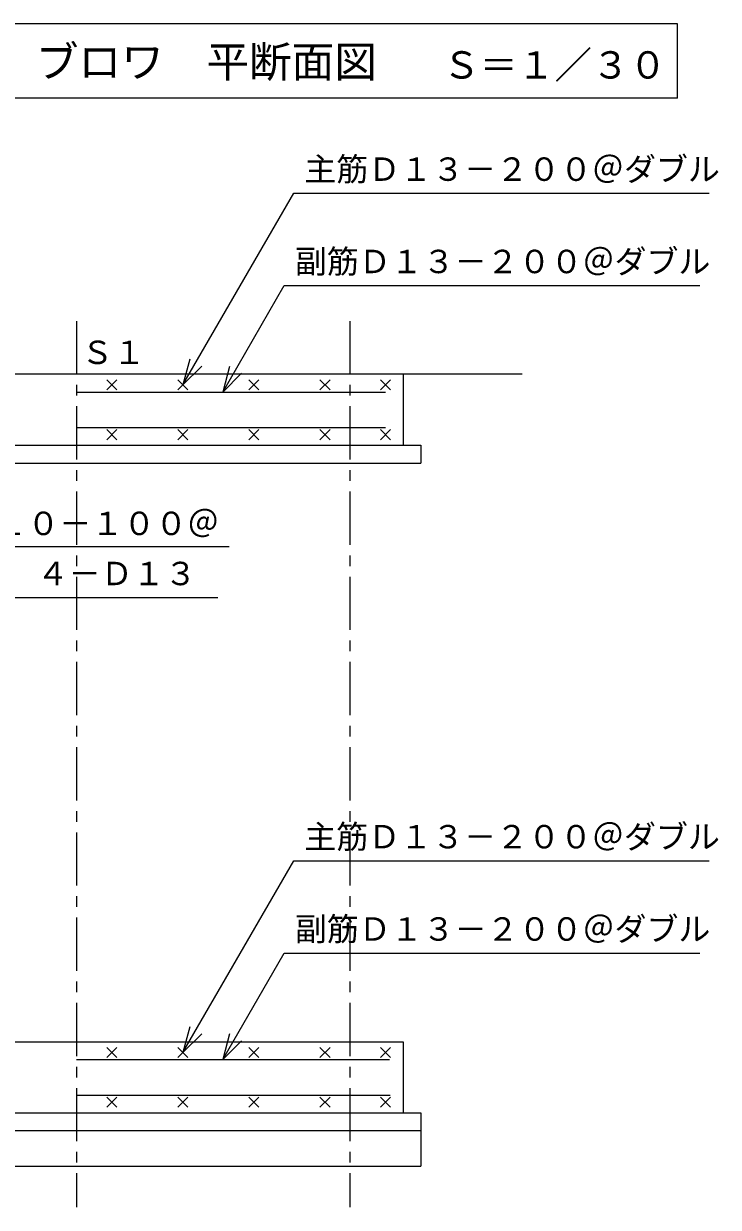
# Model space of a CAD drawing. Units: millimetres, scale not verified. Extents: x -23334 to 8910, y -6308 to 6308.
# Drawn here: x 1109 to 3065, y -417 to 2917 of the extents above; entities that cross this region are included whole.
import ezdxf
from ezdxf.enums import TextEntityAlignment as Align

# ---------------------------------------------------------------- set-up
doc = ezdxf.new("R2010")
doc.units = ezdxf.units.MM
doc.header["$LTSCALE"] = 30
doc.linetypes.add('CHAIN1', pattern=[8, 5, -1, 1, -1])
for name, color, linetype, lineweight in [('0-D_07', 7, 'Continuous', 25), ('0-E_製作', 5, 'Continuous', 25), ('0-F_08', 2, 'Continuous', 25)]:
    doc.layers.add(name, color=color, linetype=linetype, lineweight=lineweight)
doc.styles.add('ＭＳ ゴシック', font='')
doc.styles.get('ＭＳ ゴシック').set_extended_font_data('MS Gothic')

msp = doc.modelspace()

# ---------------------------------------------------------------- linework, layer by layer
at = {"layer": '0-D_07', "color": 3}
for p, q in [((2949.96, 2916.75), (-229.58, 2916.75)), ((2949.96, 2706.75), (2949.96, 2916.75)), ((2949.96, 2706.75), (-229.58, 2706.75))]:
    msp.add_line(p, q, dxfattribs=at)
at = {"layer": '0-E_製作', "color": 2}
for p, q in [((1557.78, 1899.23), (1869.55, 2439.23)), ((1869.55, 2439.23), (3039.55, 2439.23)), ((1669.69, 1879.23), (1842.89, 2179.23)), ((1842.89, 2179.23), (3012.9, 2179.23)), ((2512.48, 1929.24), (-777.22, 1929.24)), ((2177.78, 1929.24), (2177.78, 1729.24)), ((587.78, 1729.24), (2227.78, 1729.24)), ((2227.78, 1729.24), (2227.78, 1679.24)), ((587.78, 1679.24), (2227.78, 1679.24)), ((626.35, 1444.49), (1687.74, 1444.49)), ((1557.78, 19.24), (1869.55, 559.24)), ((1869.55, 559.24), (3039.55, 559.24)), ((1669.69, -0.76), (1842.89, 299.24)), ((1842.89, 299.24), (3012.89, 299.24)), ((587.78, 49.24), (2177.78, 49.24)), ((2177.78, 49.24), (2177.78, -150.76)), ((287.78, -150.76), (2227.78, -150.76)), ((2227.78, -150.76), (2227.78, -300.76)), ((287.78, -300.76), (2227.78, -300.76))]:
    msp.add_line(p, q, dxfattribs=at)
at = {"layer": '0-E_製作', "color": 2, "linetype": 'CHAIN1'}
for p, q in [((1257.78, 2079.24), (1257.78, -416.78)), ((2027.78, 2079.24), (2027.78, -416.78))]:
    msp.add_line(p, q, dxfattribs=at)
at = {"layer": '0-E_製作', "color": 3}
for p, q in [((1371.92, 1913.38), (1343.64, 1885.09)), ((1343.64, 1913.38), (1371.92, 1885.09)), ((1571.92, 1913.38), (1543.64, 1885.09)), ((1543.64, 1913.38), (1571.92, 1885.09)), ((1771.92, 1913.38), (1743.64, 1885.09)), ((1743.64, 1913.38), (1771.92, 1885.09)), ((1971.92, 1913.38), (1943.64, 1885.09)), ((1943.64, 1913.38), (1971.92, 1885.09)), ((2141.92, 1913.38), (2113.64, 1885.09)), ((2113.64, 1913.38), (2141.92, 1885.09)), ((1257.78, 1879.24), (2127.89, 1879.24)), ((1257.78, 1779.24), (2127.78, 1779.24)), ((1371.92, 1745.1), (1343.64, 1773.38)), ((1343.64, 1745.1), (1371.92, 1773.38)), ((1571.92, 1745.1), (1543.64, 1773.38)), ((1543.64, 1745.1), (1571.92, 1773.38)), ((1771.92, 1745.1), (1743.64, 1773.38)), ((1743.64, 1745.1), (1771.92, 1773.38)), ((1971.92, 1745.1), (1943.64, 1773.38)), ((1943.64, 1745.1), (1971.92, 1773.38)), ((2141.92, 1745.1), (2113.64, 1773.38)), ((2113.64, 1745.1), (2141.92, 1773.38)), ((1371.92, 33.38), (1343.64, 5.1)), ((1343.64, 33.38), (1371.92, 5.1)), ((1571.92, 33.38), (1543.64, 5.1)), ((1543.64, 33.38), (1571.92, 5.1)), ((1771.92, 33.38), (1743.64, 5.1)), ((1743.64, 33.38), (1771.92, 5.1)), ((1971.92, 33.38), (1943.64, 5.1)), ((1943.64, 33.38), (1971.92, 5.1)), ((2141.92, 33.38), (2113.64, 5.1)), ((2113.64, 33.38), (2141.92, 5.1)), ((1257.78, -0.76), (2139.11, -0.76)), ((1257.78, -100.76), (2141.69, -100.76)), ((1371.92, -134.9), (1343.64, -106.62)), ((1343.64, -134.9), (1371.92, -106.62)), ((1571.92, -134.9), (1543.64, -106.62)), ((1543.64, -134.9), (1571.92, -106.62)), ((1771.92, -134.9), (1743.64, -106.62)), ((1743.64, -134.9), (1771.92, -106.62)), ((1971.92, -134.9), (1943.64, -106.62)), ((1943.64, -134.9), (1971.92, -106.62)), ((2141.92, -134.9), (2113.64, -106.62)), ((2113.64, -134.9), (2141.92, -106.62))]:
    msp.add_line(p, q, dxfattribs=at)
at = {"layer": '0-E_製作', "color": 2}
for points in [[(1577.19, 1971.68), (1557.78, 1899.23), (1610.81, 1952.27)], [(1689.1, 1951.68), (1669.69, 1879.23), (1722.72, 1932.27)], [(537.78, 1060.44), (676.34, 1300.44), (1656.35, 1300.44)], [(1577.19, 91.68), (1557.78, 19.24), (1610.81, 72.27)], [(1689.1, 71.68), (1669.69, -0.76), (1722.72, 52.27)]]:
    msp.add_lwpolyline(points, dxfattribs=at)
at = {"layer": '0-F_08'}
msp.add_line((287.78, -200.76), (2227.78, -200.76), dxfattribs=at)

# ---------------------------------------------------------------- texts
at = {"layer": '0-D_07', "color": 4, "style": 'ＭＳ ゴシック'}
for s, height, p in [('参考図：リン除去装置、ブロワ\u3000平断面図', 87.98, (-176.28, 2739.23)), ('Ｓ＝１／３０', 76.98, (2289.23, 2739.01))]:
    msp.add_text(s, height=height, dxfattribs=at).set_placement(p, align=Align.BOTTOM_LEFT)
at = {"layer": '0-E_製作', "color": 4, "style": 'ＭＳ ゴシック'}
for s, p in [('主筋Ｄ１３－２００＠ダブル', (1899.55, 2454.23)), ('副筋Ｄ１３－２００＠ダブル', (1872.9, 2194.23)), ('Ｓ１', (1271.49, 1938.41)), ('帯筋\u3000Ｄ１０－１００＠', (669.81, 1456.58)), ('４－Ｄ１３', (1146.34, 1315.44)), ('主筋Ｄ１３－２００＠ダブル', (1899.55, 574.24)), ('副筋Ｄ１３－２００＠ダブル', (1872.9, 314.24))]:
    msp.add_text(s, height=65.98, dxfattribs=at).set_placement(p, align=Align.BOTTOM_LEFT)

doc.saveas('drawing.dxf')
